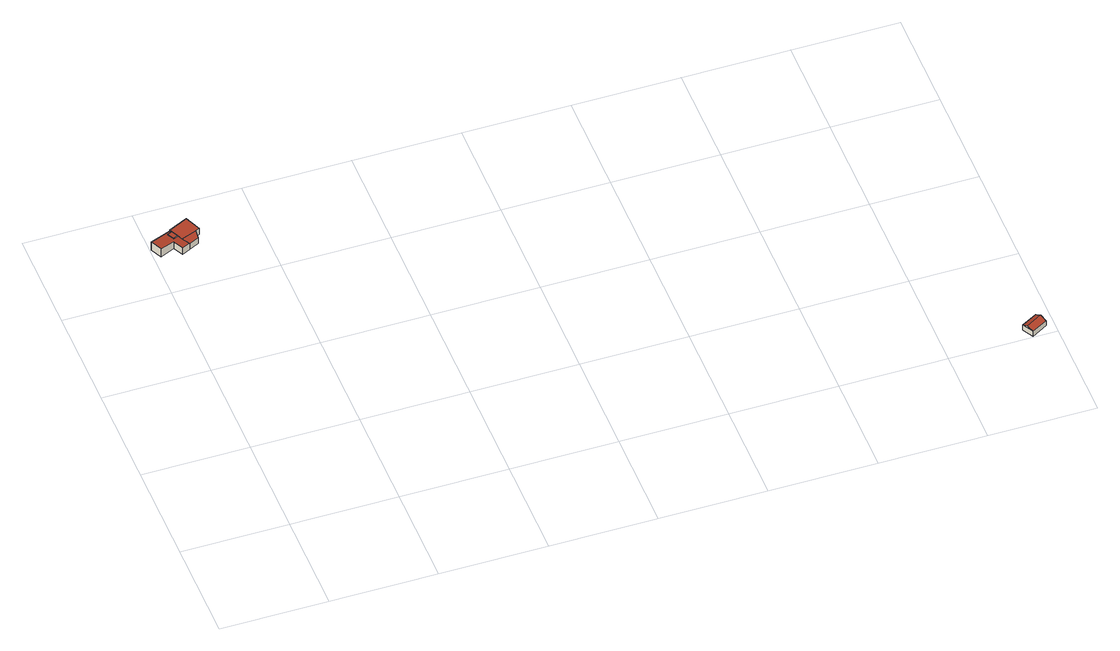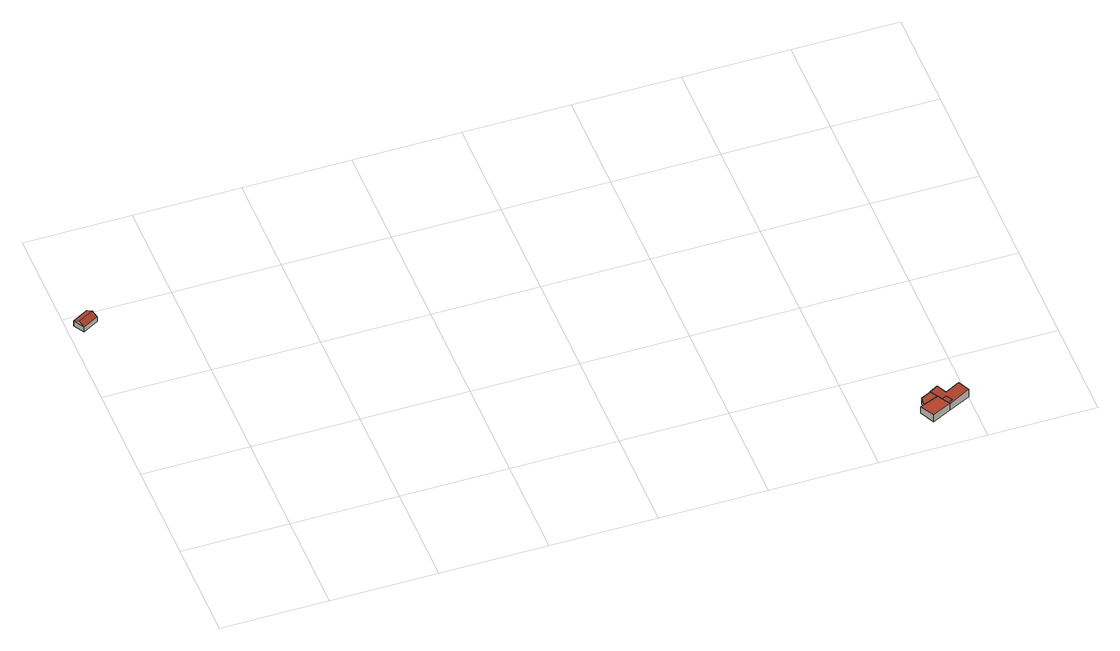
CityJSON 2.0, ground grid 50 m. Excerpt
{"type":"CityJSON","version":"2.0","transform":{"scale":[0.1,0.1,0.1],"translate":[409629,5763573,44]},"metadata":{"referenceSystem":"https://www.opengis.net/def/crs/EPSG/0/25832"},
"CityObjects":{
"building1":{"type":"Building","attributes":{"Gemeindeschluessel":"05515000","Geometrietyp2DReferenz":"3000","function":"31001_2700","roofType":"2100","measuredHeight":3.16},"geometry":[{"type":"Solid","lod":"2","boundaries":[[[[0,1,2,3]],[[4,5,1,0]],[[6,7,5,4]],[[3,2,7,6]],[[4,0,3,6]],[[1,5,7,2]]]],"semantics":{"surfaces":[{"type":"WallSurface"},{"type":"RoofSurface"},{"type":"GroundSurface"}],"values":[[0,0,0,0,1,2]]}}]},
"building2":{"type":"Building","attributes":{"Gemeindeschluessel":"05515000","Geometrietyp2DReferenz":"3000","function":"31001_2700"},"children":["building2-1","building2-2","building2-3"]},
"building2-1":{"type":"BuildingPart","attributes":{"roofType":"2100","measuredHeight":4.71},"parents":["building2"],"geometry":[{"type":"Solid","lod":"2","boundaries":[[[[8,9,10,11]],[[12,13,9,8]],[[14,15,16,17]],[[3,18,15,14]],[[19,20,18,3]],[[21,22,23,24,25]],[[26,27,22,21]],[[11,10,27,26]],[[21,25,28,29,19,3,14,17,12,8,11,26]],[[9,13,16,15,18,20,30,23,22,27,10]],[[16,13,12,17]],[[24,28,25]],[[23,30,29,28,24]],[[30,20,19,29]]]],"semantics":{"surfaces":[{"type":"WallSurface"},{"type":"RoofSurface"},{"type":"GroundSurface"},{"type":"ClosureSurface"}],"values":[[0,0,0,0,0,0,0,0,1,2,3,0,3,3]]}}]},
"building2-2":{"type":"BuildingPart","attributes":{"roofType":"2100","measuredHeight":3.71},"parents":["building2"],"geometry":[{"type":"Solid","lod":"2","boundaries":[[[[31,32,33,34]],[[24,23,32,31]],[[34,35,28,24,31]],[[30,33,32,23]],[[28,35,29]],[[23,24,28,29,30]],[[33,30,29,35,34]]]],"semantics":{"surfaces":[{"type":"WallSurface"},{"type":"RoofSurface"},{"type":"GroundSurface"},{"type":"ClosureSurface"}],"values":[[0,0,1,2,0,3,3]]}}]},
"building2-3":{"type":"BuildingPart","attributes":{"roofType":"2100","measuredHeight":4.11},"parents":["building2"],"geometry":[{"type":"Solid","lod":"2","boundaries":[[[[36,37,38,39]],[[34,33,37,36]],[[4,17,16,20,19,6]],[[39,38,13,12,40]],[[4,6,35,34,36,39,40]],[[37,33,30,20,16,13,38]],[[29,30,33,34,35]],[[29,35,6,19]],[[30,29,19,20]],[[17,4,40,12]],[[13,16,17,12]]]],"semantics":{"surfaces":[{"type":"WallSurface"},{"type":"RoofSurface"},{"type":"GroundSurface"},{"type":"ClosureSurface"}],"values":[[0,0,0,0,1,2,3,0,3,0,3]]}}]},
"building3":{"type":"Building","attributes":{"Gemeindeschluessel":"05515000","Geometrietyp2DReferenz":"3000","function":"31001_1310","roofType":"3100","measuredHeight":4.43},"geometry":[{"type":"Solid","lod":"2","boundaries":[[[[41,42,43,44]],[[45,46,42,41]],[[47,48,46,45]],[[44,43,48,47]],[[41,49,45]],[[47,50,44]],[[44,50,49,41]],[[45,49,50,47]],[[42,46,48,43]]]],"semantics":{"surfaces":[{"type":"WallSurface"},{"type":"RoofSurface"},{"type":"GroundSurface"}],"values":[[0,0,0,0,0,0,1,1,2]]}}]}
},
"vertices":[
[86,1791,56],[86,1791,25],[104,1760,25],[104,1760,54],[109,1803,56],[109,1803,25],[126,1772,54],[126,1772,25],
[2,1764,63],[2,1764,16],[29,1709,16],[29,1709,63],[104,1812,52],[104,1812,16],[86,1791,54],[86,1791,16],[109,1803,16],[109,1803,52],[104,1760,16],[126,1772,52],[126,1772,16],[119,1692,56],[119,1692,16],[158,1711,16],[158,1711,50],[158,1711,52],[97,1740,56],[97,1740,16],[147,1733,52],[138,1748,52],[138,1748,16],
[205,1734,50],[205,1734,16],[209,1776,16],[209,1776,52],[138,1748,53],
[229,1784,52],[229,1784,16],[194,1855,16],[194,1855,57],[104,1812,57],
[3388,4,32],[3388,4,3],[3462,47,3],[3462,47,32],[3358,57,32],[3358,57,3],[3432,99,32],[3432,99,3],[3373,30,47],[3447,73,47]
]}
